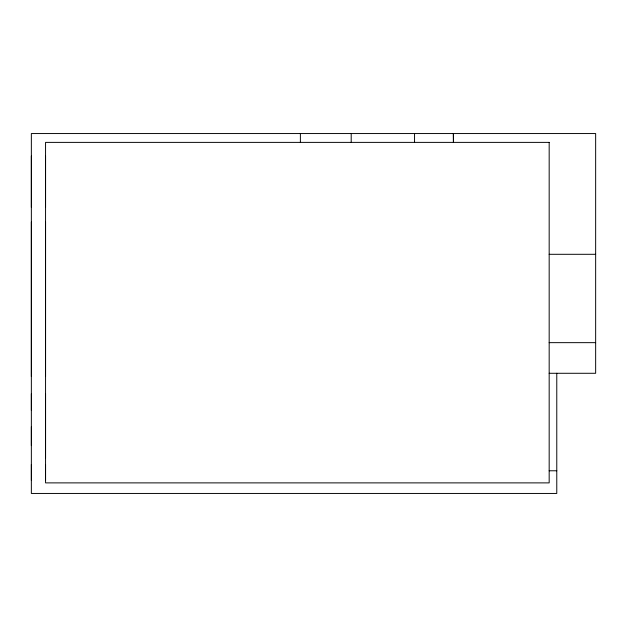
<?xml version="1.0" encoding="UTF-8"?>
<svg xmlns="http://www.w3.org/2000/svg" width="627" height="627" viewBox="0 0 627 627"><rect width="100%" height="100%" fill="white"/><g stroke="black" fill="none" stroke-linecap="round" stroke-linejoin="round"><path stroke-width="0.94" d="M31.35 480.376L31.35 464.474M31.35 445.625L31.35 426.775M31.35 410.332L31.35 393.842M31.35 376.529L31.35 222.044M31.35 207.318L31.35 156.068M45.559 480.376L45.559 464.474M45.559 457.859L45.559 410.732M45.559 410.332L45.559 393.842M45.559 376.529L45.559 222.044M45.559 207.318L45.559 156.068M300.38 142.384L300.38 133.551M351.198 142.384L351.198 133.551M414.549 142.384L414.549 133.551M453.368 142.384L453.368 133.551L453.478 142.384M549.174 254.303L595.65 254.303M549.174 342.655L595.65 342.655M549.174 373.284L595.65 373.284L595.65 133.551L31.35 133.551L31.35 493.449L556.776 493.449L556.776 373.284M549.174 470.775L556.776 470.775M549.174 142.384L45.559 142.384L45.559 482.884L549.174 482.884L549.174 142.384"/></g></svg>
